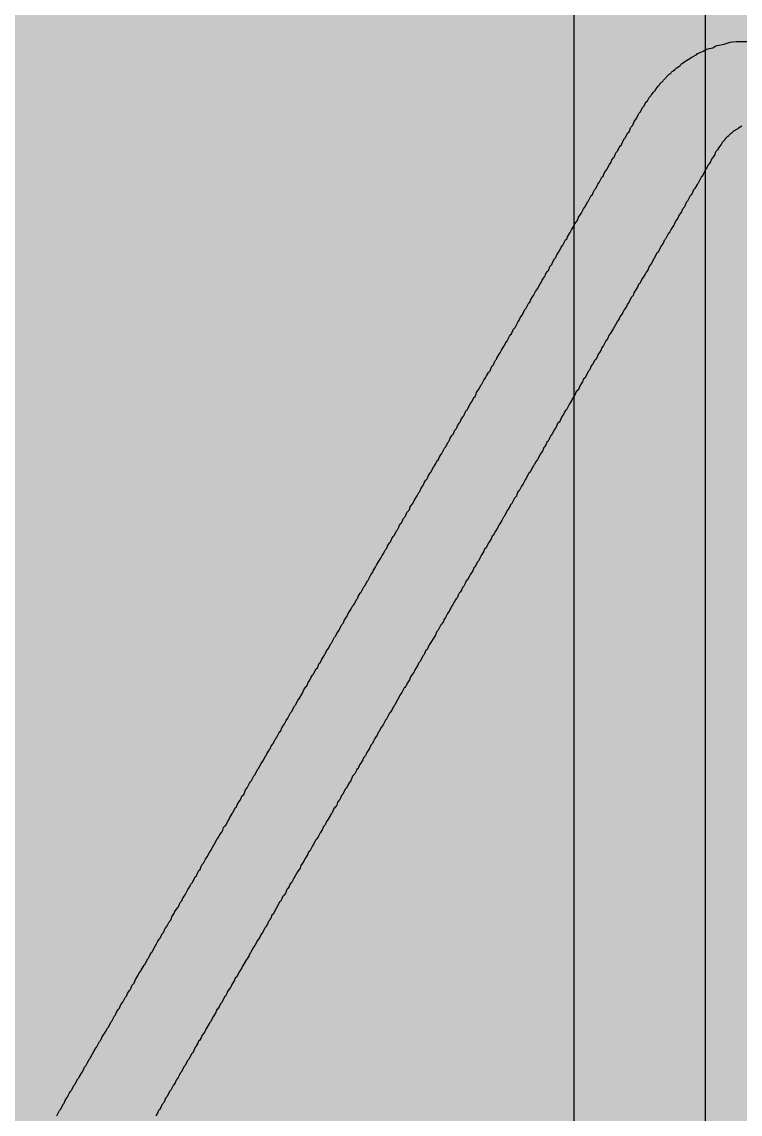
# Model space of a CAD drawing. Header units: inches. Extents: x 0 to 5379, y 0 to 5429.
# Drawn here: x 336.87 to 338.989, y 164.732 to 167.954 of the extents above; entities that cross this region are included whole.
import ezdxf

# ---------------------------------------------------------------- set-up
doc = ezdxf.new("R2010")
doc.units = ezdxf.units.IN
for name, color, linetype in [('Bottom Solder', 6, 'Continuous'), ('SIG 01', 90, 'Continuous'), ('Top Overlay', 2, 'Continuous')]:
    doc.layers.add(name, color=color, linetype=linetype)

msp = doc.modelspace()

# ---------------------------------------------------------------- hatches: boundary and pattern name
at = {"layer": 'Bottom Solder'}
for points in [[(320.6462, 159.1818), (347.218, 159.1818), (347.218, 203.8658), (320.6462, 203.8658)], [(302.967, 159.1818), (347.218, 159.1818), (347.218, 170.289), (302.967, 170.289)]]:
    msp.add_hatch(color=6, dxfattribs=at).paths.add_polyline_path(points)

# ---------------------------------------------------------------- linework, layer by layer
at = {"layer": 'SIG 01'}
for p, q in [((338.4983, 219.6116), (338.4983, 158.0344)), ((338.8868, 157.1747), (338.8868, 219.6116))]:
    msp.add_line(p, q, dxfattribs=at)
at = {"layer": 'Top Overlay'}
for p, q in [((338.8805, 167.8671), (338.8883, 167.8727)), ((338.8883, 167.8727), (338.8974, 167.875)), ((338.8974, 167.875), (338.9036, 167.8767)), ((338.9036, 167.8767), (338.9081, 167.8778)), ((338.9081, 167.8778), (338.9171, 167.8834)), ((338.9171, 167.8834), (338.9216, 167.8846)), ((338.9216, 167.8846), (338.9272, 167.8857)), ((338.9272, 167.8857), (338.9362, 167.8868)), ((338.9362, 167.8868), (338.9419, 167.8879)), ((338.9419, 167.8879), (338.9509, 167.8913)), ((338.9509, 167.8913), (338.9599, 167.8936)), ((338.9599, 167.8936), (338.9667, 167.8947)), ((338.9667, 167.8947), (338.9779, 167.8958)), ((338.9779, 167.8958), (339.0427, 167.8964)), ((338.8286, 167.8389), (338.8309, 167.84)), ((338.8309, 167.84), (338.841, 167.8457)), ((338.841, 167.8457), (338.8444, 167.8491)), ((338.8444, 167.8491), (338.8466, 167.8502)), ((338.8466, 167.8502), (338.8613, 167.8581)), ((338.8613, 167.8581), (338.8636, 167.8603)), ((338.8636, 167.8603), (338.8658, 167.8615)), ((338.8658, 167.8615), (338.8714, 167.8637)), ((338.8714, 167.8637), (338.8805, 167.8671)), ((338.7864, 167.8057), (338.7881, 167.8074)), ((338.7881, 167.8074), (338.7903, 167.8085)), ((338.7903, 167.8085), (338.7965, 167.8136)), ((338.7965, 167.8136), (338.8004, 167.8175)), ((338.8004, 167.8175), (338.8027, 167.8186)), ((338.8027, 167.8186), (338.8095, 167.8231)), ((338.8095, 167.8231), (338.8117, 167.8243)), ((338.8117, 167.8243), (338.8134, 167.826)), ((338.8134, 167.826), (338.8145, 167.8282)), ((338.8145, 167.8282), (338.8162, 167.8299)), ((338.8162, 167.8299), (338.8185, 167.831)), ((338.8185, 167.831), (338.8264, 167.8367)), ((338.8264, 167.8367), (338.8286, 167.8389)), ((338.7526, 167.7707), (338.7616, 167.7798)), ((338.7616, 167.7798), (338.7627, 167.782)), ((338.7627, 167.782), (338.7802, 167.7995)), ((338.7802, 167.7995), (338.7824, 167.8006)), ((338.7824, 167.8006), (338.7852, 167.8034)), ((338.7852, 167.8034), (338.7864, 167.8057)), ((338.7278, 167.7392), (338.7328, 167.7454)), ((338.7328, 167.7454), (338.7357, 167.7482)), ((338.7357, 167.7482), (338.7368, 167.7505)), ((338.7368, 167.7505), (338.739, 167.7527)), ((338.739, 167.7527), (338.7402, 167.755)), ((338.7402, 167.755), (338.748, 167.7651)), ((338.748, 167.7651), (338.7514, 167.7685)), ((338.7514, 167.7685), (338.7526, 167.7707)), ((338.7052, 167.7054), (338.712, 167.7178)), ((338.712, 167.7178), (338.7154, 167.7212)), ((338.7154, 167.7212), (338.7165, 167.7234)), ((338.7165, 167.7234), (338.721, 167.7313)), ((338.721, 167.7313), (338.7266, 167.7369)), ((338.7266, 167.7369), (338.7278, 167.7392)), ((338.6838, 167.6693), (338.6878, 167.68)), ((338.6878, 167.68), (338.6895, 167.6817)), ((338.6895, 167.6817), (338.6906, 167.684)), ((338.6906, 167.684), (338.694, 167.6874)), ((338.694, 167.6874), (338.7018, 167.702)), ((338.7018, 167.702), (338.7052, 167.7054)), ((338.668, 167.6445), (338.6726, 167.649)), ((338.6726, 167.649), (338.6765, 167.6598)), ((338.6765, 167.6598), (338.6838, 167.6693)), ((338.9943, 167.6462), (338.9841, 167.6406)), ((338.65, 167.6119), (338.6579, 167.6265)), ((338.6579, 167.6265), (338.6613, 167.6299)), ((338.6613, 167.6299), (338.6652, 167.6406)), ((338.6652, 167.6406), (338.668, 167.6445)), ((338.9526, 167.6158), (338.9503, 167.6136)), ((338.9548, 167.6169), (338.9526, 167.6158)), ((338.9554, 167.6186), (338.9548, 167.6169)), ((338.9605, 167.6237), (338.9554, 167.6186)), ((338.9627, 167.6248), (338.9605, 167.6237)), ((338.9695, 167.6316), (338.9627, 167.6248)), ((338.9819, 167.6383), (338.9695, 167.6316)), ((338.9841, 167.6406), (338.9819, 167.6383)), ((338.6275, 167.5735), (338.6354, 167.5882)), ((338.6354, 167.5882), (338.6387, 167.5916)), ((338.6387, 167.5916), (338.6399, 167.5938)), ((338.6399, 167.5938), (338.6421, 167.5995)), ((338.6421, 167.5995), (338.6478, 167.6096)), ((338.6478, 167.6096), (338.65, 167.6119)), ((338.9278, 167.5865), (338.9227, 167.5769)), ((338.9329, 167.5927), (338.9278, 167.5865)), ((338.9362, 167.5983), (338.9329, 167.5927)), ((338.9441, 167.6062), (338.9362, 167.5983)), ((338.9452, 167.6085), (338.9441, 167.6062)), ((338.9475, 167.6107), (338.9452, 167.6085)), ((338.9486, 167.613), (338.9475, 167.6107)), ((338.9503, 167.6136), (338.9486, 167.613)), ((338.6106, 167.5465), (338.6156, 167.5527)), ((338.6156, 167.5527), (338.6173, 167.5544)), ((338.6173, 167.5544), (338.6196, 167.56)), ((338.6196, 167.56), (338.6224, 167.5674)), ((338.6224, 167.5674), (338.6264, 167.5713)), ((338.6264, 167.5713), (338.6275, 167.5735)), ((338.9103, 167.5566), (338.9047, 167.5488)), ((338.9143, 167.5628), (338.9103, 167.5566)), ((338.9159, 167.569), (338.9143, 167.5628)), ((338.9182, 167.5713), (338.9159, 167.569)), ((338.9193, 167.5735), (338.9182, 167.5713)), ((338.9227, 167.5769), (338.9193, 167.5735)), ((338.5925, 167.515), (338.5959, 167.5183)), ((338.5959, 167.5183), (338.5971, 167.5206)), ((338.5971, 167.5206), (338.6038, 167.533)), ((338.6038, 167.533), (338.6083, 167.5397)), ((338.6083, 167.5397), (338.6094, 167.5442)), ((338.6094, 167.5442), (338.6106, 167.5465)), ((338.8878, 167.5183), (338.8855, 167.5161)), ((338.8957, 167.533), (338.8878, 167.5183)), ((338.8974, 167.5347), (338.8957, 167.533)), ((338.9019, 167.5414), (338.8974, 167.5347)), ((338.9047, 167.5488), (338.9019, 167.5414)), ((338.5745, 167.4823), (338.5779, 167.4902)), ((338.5779, 167.4902), (338.5813, 167.4958)), ((338.5813, 167.4958), (338.5847, 167.4992)), ((338.5847, 167.4992), (338.5892, 167.5093)), ((338.5892, 167.5093), (338.5925, 167.515)), ((338.8731, 167.4935), (338.8641, 167.4766)), ((338.8743, 167.4958), (338.8731, 167.4935)), ((338.8765, 167.498), (338.8743, 167.4958)), ((338.881, 167.5059), (338.8765, 167.498)), ((338.8855, 167.5161), (338.881, 167.5059)), ((338.5554, 167.4507), (338.5599, 167.4586)), ((338.5599, 167.4586), (338.5632, 167.462)), ((338.5632, 167.462), (338.5678, 167.4733)), ((338.5678, 167.4733), (338.5689, 167.4755)), ((338.5689, 167.4755), (338.5734, 167.48)), ((338.5734, 167.48), (338.5745, 167.4823)), ((338.8517, 167.4586), (338.8478, 167.4479)), ((338.8551, 167.462), (338.8517, 167.4586)), ((338.8619, 167.4744), (338.8551, 167.462)), ((338.8641, 167.4766), (338.8619, 167.4744)), ((338.5356, 167.4175), (338.5401, 167.4242)), ((338.5401, 167.4242), (338.5418, 167.4259)), ((338.5418, 167.4259), (338.5452, 167.4338)), ((338.5452, 167.4338), (338.5497, 167.4417)), ((338.5497, 167.4417), (338.5531, 167.4451)), ((338.5531, 167.4451), (338.5554, 167.4507)), ((338.8303, 167.4214), (338.8269, 167.4135)), ((338.8337, 167.4248), (338.8303, 167.4214)), ((338.8382, 167.4327), (338.8337, 167.4248)), ((338.8416, 167.4406), (338.8382, 167.4327)), ((338.845, 167.444), (338.8416, 167.4406)), ((338.8478, 167.4479), (338.845, 167.444)), ((338.5125, 167.3775), (338.5199, 167.3882)), ((338.5199, 167.3882), (338.5227, 167.3944)), ((338.5227, 167.3944), (338.5272, 167.4023)), ((338.5272, 167.4023), (338.5328, 167.4102)), ((338.5328, 167.4102), (338.5356, 167.4175)), ((338.8145, 167.391), (338.8095, 167.3848)), ((338.8157, 167.3933), (338.8145, 167.391)), ((338.819, 167.4011), (338.8157, 167.3933)), ((338.8213, 167.4034), (338.819, 167.4011)), ((338.8224, 167.4056), (338.8213, 167.4034)), ((338.8247, 167.4079), (338.8224, 167.4056)), ((338.8269, 167.4135), (338.8247, 167.4079)), ((338.5001, 167.3538), (338.5013, 167.3583)), ((338.5013, 167.3583), (338.5069, 167.3662)), ((338.5069, 167.3662), (338.5114, 167.373)), ((338.5114, 167.373), (338.5125, 167.3775)), ((338.7943, 167.3561), (338.7931, 167.3538)), ((338.7988, 167.3662), (338.7943, 167.3561)), ((338.7999, 167.3685), (338.7988, 167.3662)), ((338.8021, 167.3707), (338.7999, 167.3685)), ((338.8061, 167.3769), (338.8021, 167.3707)), ((338.8078, 167.3831), (338.8061, 167.3769)), ((338.8095, 167.3848), (338.8078, 167.3831)), ((338.4799, 167.32), (338.4855, 167.3301)), ((338.4855, 167.3301), (338.4877, 167.3324)), ((338.4877, 167.3324), (338.4889, 167.3347)), ((338.4889, 167.3347), (338.4911, 167.3403)), ((338.4911, 167.3403), (338.4945, 167.3459)), ((338.4945, 167.3459), (338.5001, 167.3538)), ((338.7768, 167.3285), (338.77, 167.3149)), ((338.7819, 167.3347), (338.7768, 167.3285)), ((338.783, 167.3369), (338.7819, 167.3347)), ((338.7852, 167.3425), (338.783, 167.3369)), ((338.7881, 167.3476), (338.7852, 167.3425)), ((338.7931, 167.3538), (338.7881, 167.3476)), ((338.4607, 167.2896), (338.4663, 167.2952)), ((338.4663, 167.2952), (338.4686, 167.3008)), ((338.4686, 167.3008), (338.4742, 167.311)), ((338.4742, 167.311), (338.4776, 167.3144)), ((338.4776, 167.3144), (338.4799, 167.32)), ((338.7559, 167.293), (338.7548, 167.2907)), ((338.7582, 167.2952), (338.7559, 167.293)), ((338.7627, 167.3031), (338.7582, 167.2952)), ((338.765, 167.3087), (338.7627, 167.3031)), ((338.7672, 167.311), (338.765, 167.3087)), ((338.7683, 167.3132), (338.7672, 167.311)), ((338.77, 167.3149), (338.7683, 167.3132)), ((338.4449, 167.2592), (338.4472, 167.2648)), ((338.4472, 167.2648), (338.4528, 167.2749)), ((338.4528, 167.2749), (338.4562, 167.2783)), ((338.4562, 167.2783), (338.4607, 167.2896)), ((338.7435, 167.2716), (338.7357, 167.2569)), ((338.7458, 167.2738), (338.7435, 167.2716)), ((338.7548, 167.2907), (338.7458, 167.2738)), ((338.4235, 167.2208), (338.4263, 167.2282)), ((338.4263, 167.2282), (338.428, 167.2321)), ((338.428, 167.2321), (338.4331, 167.2383)), ((338.4331, 167.2383), (338.4359, 167.2445)), ((338.4359, 167.2445), (338.4415, 167.2546)), ((338.4415, 167.2546), (338.4438, 167.2569)), ((338.4438, 167.2569), (338.4449, 167.2592)), ((338.7221, 167.2344), (338.7176, 167.2242)), ((338.7233, 167.2366), (338.7221, 167.2344)), ((338.7266, 167.24), (338.7233, 167.2366)), ((338.7357, 167.2569), (338.7266, 167.24)), ((338.4049, 167.1921), (338.4089, 167.1983)), ((338.4089, 167.1983), (338.4122, 167.2017)), ((338.4122, 167.2017), (338.4145, 167.2073)), ((338.4145, 167.2073), (338.4156, 167.2118)), ((338.4156, 167.2118), (338.4207, 167.218)), ((338.4207, 167.218), (338.4235, 167.2208)), ((338.6996, 167.1972), (338.6956, 167.1865)), ((338.7041, 167.2017), (338.6996, 167.1972)), ((338.7086, 167.2096), (338.7041, 167.2017)), ((338.7114, 167.2158), (338.7086, 167.2096)), ((338.7165, 167.222), (338.7114, 167.2158)), ((338.7176, 167.2242), (338.7165, 167.222)), ((338.3852, 167.1589), (338.3908, 167.1668)), ((338.3908, 167.1668), (338.3987, 167.1814)), ((338.3987, 167.1814), (338.4021, 167.1848)), ((338.4021, 167.1848), (338.4049, 167.1921)), ((338.6816, 167.1634), (338.6782, 167.16)), ((338.6872, 167.1735), (338.6816, 167.1634)), ((338.6883, 167.178), (338.6872, 167.1735)), ((338.6928, 167.1825), (338.6883, 167.178)), ((338.6956, 167.1865), (338.6928, 167.1825)), ((338.3694, 167.1284), (338.3706, 167.1329)), ((338.3706, 167.1329), (338.3762, 167.1431)), ((338.3762, 167.1431), (338.3796, 167.1465)), ((338.3796, 167.1465), (338.3807, 167.1487)), ((338.3807, 167.1487), (338.3841, 167.1566)), ((338.3841, 167.1566), (338.3852, 167.1589)), ((338.668, 167.1408), (338.6613, 167.1284)), ((338.6692, 167.1431), (338.668, 167.1408)), ((338.6731, 167.147), (338.6692, 167.1431)), ((338.6759, 167.1544), (338.6731, 167.147)), ((338.6782, 167.16), (338.6759, 167.1544)), ((338.3497, 167.0975), (338.3553, 167.1065)), ((338.3553, 167.1065), (338.3582, 167.1093)), ((338.3582, 167.1093), (338.3604, 167.1149)), ((338.3604, 167.1149), (338.366, 167.1251)), ((338.366, 167.1251), (338.3694, 167.1284)), ((338.6466, 167.1048), (338.6433, 167.0969)), ((338.65, 167.1082), (338.6466, 167.1048)), ((338.6545, 167.116), (338.65, 167.1082)), ((338.6556, 167.1206), (338.6545, 167.116)), ((338.6613, 167.1284), (338.6556, 167.1206)), ((338.3249, 167.0524), (338.3328, 167.0682)), ((338.3328, 167.0682), (338.339, 167.0766)), ((338.339, 167.0766), (338.3401, 167.0811)), ((338.3401, 167.0811), (338.3475, 167.0918)), ((338.3475, 167.0918), (338.3497, 167.0975)), ((338.6252, 167.0676), (338.6173, 167.0529)), ((338.6264, 167.0698), (338.6252, 167.0676)), ((338.6286, 167.0721), (338.6264, 167.0698)), ((338.632, 167.0777), (338.6286, 167.0721)), ((338.6342, 167.0834), (338.632, 167.0777)), ((338.6399, 167.0913), (338.6342, 167.0834)), ((338.6433, 167.0969), (338.6399, 167.0913)), ((338.3108, 167.0304), (338.3142, 167.0338)), ((338.3142, 167.0338), (338.3187, 167.0439)), ((338.3187, 167.0439), (338.3198, 167.0462)), ((338.3198, 167.0462), (338.3249, 167.0524)), ((338.6061, 167.0338), (338.6027, 167.0304)), ((338.614, 167.0484), (338.6061, 167.0338)), ((338.6151, 167.0507), (338.614, 167.0484)), ((338.6173, 167.0529), (338.6151, 167.0507)), ((338.2939, 166.9989), (338.2962, 167.0045)), ((338.2962, 167.0045), (338.2996, 167.0101)), ((338.2996, 167.0101), (338.3018, 167.0124)), ((338.3018, 167.0124), (338.3029, 167.0146)), ((338.3029, 167.0146), (338.3063, 167.0225)), ((338.3063, 167.0225), (338.3108, 167.0304)), ((338.5931, 167.0129), (338.5863, 166.9994)), ((338.5982, 167.0191), (338.5931, 167.0129)), ((338.6027, 167.0304), (338.5982, 167.0191)), ((338.2714, 166.9617), (338.2782, 166.9741)), ((338.2782, 166.9741), (338.2815, 166.9774)), ((338.2815, 166.9774), (338.2849, 166.9853)), ((338.2849, 166.9853), (338.2906, 166.9955)), ((338.2906, 166.9955), (338.2939, 166.9989)), ((338.57, 166.9741), (338.5661, 166.9634)), ((338.5745, 166.9786), (338.57, 166.9741)), ((338.579, 166.9865), (338.5745, 166.9786)), ((338.5801, 166.991), (338.579, 166.9865)), ((338.5863, 166.9994), (338.5801, 166.991)), ((338.2551, 166.9352), (338.2579, 166.938)), ((338.2579, 166.938), (338.259, 166.9403)), ((338.259, 166.9403), (338.2613, 166.9425)), ((338.2613, 166.9425), (338.2652, 166.9532)), ((338.2652, 166.9532), (338.2669, 166.9549)), ((338.2669, 166.9549), (338.268, 166.9572)), ((338.268, 166.9572), (338.2703, 166.9594)), ((338.2703, 166.9594), (338.2714, 166.9617)), ((338.5497, 166.9391), (338.5475, 166.9335)), ((338.5531, 166.9425), (338.5497, 166.9391)), ((338.5599, 166.9549), (338.5531, 166.9425)), ((338.561, 166.9572), (338.5599, 166.9549)), ((338.5632, 166.9594), (338.561, 166.9572)), ((338.5661, 166.9634), (338.5632, 166.9594)), ((338.2382, 166.9036), (338.241, 166.9098)), ((338.241, 166.9098), (338.2466, 166.92)), ((338.2466, 166.92), (338.2511, 166.9245)), ((338.2511, 166.9245), (338.2551, 166.9352)), ((338.5396, 166.92), (338.5306, 166.9031)), ((338.5407, 166.9222), (338.5396, 166.92)), ((338.5447, 166.9262), (338.5407, 166.9222)), ((338.5475, 166.9335), (338.5447, 166.9262)), ((338.2184, 166.8704), (338.2252, 166.8828)), ((338.2252, 166.8828), (338.2274, 166.885)), ((338.2274, 166.885), (338.232, 166.8952)), ((338.232, 166.8952), (338.2331, 166.8974)), ((338.2331, 166.8974), (338.2382, 166.9036)), ((338.5137, 166.8738), (338.508, 166.8659)), ((338.5148, 166.8783), (338.5137, 166.8738)), ((338.5204, 166.8862), (338.5148, 166.8783)), ((338.5238, 166.8918), (338.5204, 166.8862)), ((338.5272, 166.8997), (338.5238, 166.8918)), ((338.5306, 166.9031), (338.5272, 166.8997)), ((338.197, 166.8332), (338.2038, 166.8456)), ((338.2038, 166.8456), (338.2072, 166.849)), ((338.2072, 166.849), (338.21, 166.8563)), ((338.21, 166.8563), (338.2117, 166.8603)), ((338.2117, 166.8603), (338.2184, 166.8704)), ((338.4945, 166.8433), (338.4923, 166.8377)), ((338.4968, 166.8456), (338.4945, 166.8433)), ((338.4979, 166.8479), (338.4968, 166.8456)), ((338.5007, 166.8507), (338.4979, 166.8479)), ((338.5035, 166.858), (338.5007, 166.8507)), ((338.5058, 166.8636), (338.5035, 166.858)), ((338.508, 166.8659), (338.5058, 166.8636)), ((338.1812, 166.8073), (338.1835, 166.8095)), ((338.1835, 166.8095), (338.1846, 166.8118)), ((338.1846, 166.8118), (338.1936, 166.8287)), ((338.1936, 166.8287), (338.1959, 166.831)), ((338.1959, 166.831), (338.197, 166.8332)), ((338.4754, 166.8095), (338.4742, 166.8073)), ((338.4787, 166.8129), (338.4754, 166.8095)), ((338.4799, 166.8152), (338.4787, 166.8129)), ((338.4844, 166.8253), (338.4799, 166.8152)), ((338.4855, 166.8276), (338.4844, 166.8253)), ((338.4877, 166.8298), (338.4855, 166.8276)), ((338.4923, 166.8377), (338.4877, 166.8298)), ((338.1632, 166.7735), (338.1655, 166.7791)), ((338.1655, 166.7791), (338.1711, 166.7893)), ((338.1711, 166.7893), (338.1734, 166.7915)), ((338.1734, 166.7915), (338.1767, 166.7994)), ((338.1767, 166.7994), (338.1812, 166.8073)), ((338.4579, 166.7774), (338.4551, 166.7735)), ((338.4618, 166.7881), (338.4579, 166.7774)), ((338.4652, 166.7915), (338.4618, 166.7881)), ((338.4692, 166.7977), (338.4652, 166.7915)), ((338.472, 166.805), (338.4692, 166.7977)), ((338.4742, 166.8073), (338.472, 166.805)), ((338.1429, 166.7386), (338.1469, 166.7493)), ((338.1469, 166.7493), (338.1519, 166.7543)), ((338.1519, 166.7543), (338.1531, 166.7566)), ((338.1531, 166.7566), (338.1553, 166.7622)), ((338.1553, 166.7622), (338.1598, 166.7701)), ((338.1598, 166.7701), (338.1632, 166.7735)), ((338.4404, 166.7509), (338.4359, 166.7397)), ((338.4438, 166.7543), (338.4404, 166.7509)), ((338.4466, 166.7583), (338.4438, 166.7543)), ((338.4506, 166.769), (338.4466, 166.7583)), ((338.4551, 166.7735), (338.4506, 166.769)), ((338.1204, 166.7014), (338.1272, 166.7138)), ((338.1272, 166.7138), (338.1294, 166.716)), ((338.1294, 166.716), (338.1305, 166.7183)), ((338.1305, 166.7183), (338.1339, 166.7262)), ((338.1339, 166.7262), (338.1384, 166.734)), ((338.1384, 166.734), (338.1429, 166.7386)), ((338.419, 166.7138), (338.4168, 166.7081)), ((338.4213, 166.716), (338.419, 166.7138)), ((338.4224, 166.7183), (338.4213, 166.716)), ((338.4246, 166.7205), (338.4224, 166.7183)), ((338.4258, 166.7228), (338.4246, 166.7205)), ((338.428, 166.7284), (338.4258, 166.7228)), ((338.4308, 166.7335), (338.428, 166.7284)), ((338.4359, 166.7397), (338.4308, 166.7335)), ((338.1069, 166.6788), (338.1091, 166.6811)), ((338.1091, 166.6811), (338.1125, 166.689)), ((338.1125, 166.689), (338.117, 166.6969)), ((338.117, 166.6969), (338.1193, 166.6991)), ((338.1193, 166.6991), (338.1204, 166.7014)), ((338.3999, 166.68), (338.3987, 166.6777)), ((338.4021, 166.6822), (338.3999, 166.68)), ((338.4055, 166.6878), (338.4021, 166.6822)), ((338.4089, 166.6957), (338.4055, 166.6878)), ((338.41, 166.698), (338.4089, 166.6957)), ((338.4122, 166.7002), (338.41, 166.698)), ((338.4168, 166.7081), (338.4122, 166.7002)), ((338.0877, 166.6439), (338.09, 166.6495)), ((338.09, 166.6495), (338.0956, 166.6597)), ((338.0956, 166.6597), (338.099, 166.6631)), ((338.099, 166.6631), (338.1012, 166.6687)), ((338.1012, 166.6687), (338.1069, 166.6788)), ((338.3824, 166.6478), (338.3807, 166.6462)), ((338.3852, 166.6552), (338.3824, 166.6478)), ((338.3908, 166.6631), (338.3852, 166.6552)), ((338.3987, 166.6777), (338.3908, 166.6631)), ((338.0686, 166.6135), (338.0742, 166.6236)), ((338.0742, 166.6236), (338.0764, 166.6259)), ((338.0764, 166.6259), (338.0843, 166.6405)), ((338.0843, 166.6405), (338.0877, 166.6439)), ((338.366, 166.6225), (338.357, 166.6056)), ((338.3683, 166.6247), (338.366, 166.6225)), ((338.3762, 166.6394), (338.3683, 166.6247)), ((338.3773, 166.6416), (338.3762, 166.6394)), ((338.3796, 166.6439), (338.3773, 166.6416)), ((338.3807, 166.6462), (338.3796, 166.6439)), ((338.0471, 166.5763), (338.0517, 166.5842)), ((338.0517, 166.5842), (338.0539, 166.5864)), ((338.0539, 166.5864), (338.0573, 166.5943)), ((338.0573, 166.5943), (338.0618, 166.6022)), ((338.0618, 166.6022), (338.0652, 166.6056)), ((338.0652, 166.6056), (338.0663, 166.6078)), ((338.0663, 166.6078), (338.0686, 166.6135)), ((338.3441, 166.5847), (338.3413, 166.5785)), ((338.3491, 166.5909), (338.3441, 166.5847)), ((338.3503, 166.5932), (338.3491, 166.5909)), ((338.3548, 166.6033), (338.3503, 166.5932)), ((338.357, 166.6056), (338.3548, 166.6033)), ((338.0269, 166.5425), (338.0359, 166.556)), ((338.0359, 166.556), (338.0415, 166.5661)), ((338.0415, 166.5661), (338.0438, 166.5684)), ((338.0438, 166.5684), (338.0471, 166.5763)), ((338.3289, 166.5549), (338.3238, 166.5487)), ((338.33, 166.5594), (338.3289, 166.5549)), ((338.3334, 166.5673), (338.33, 166.5594)), ((338.3367, 166.5707), (338.3334, 166.5673)), ((338.3413, 166.5785), (338.3367, 166.5707)), ((338.0122, 166.5132), (338.0145, 166.5188)), ((338.0145, 166.5188), (338.0156, 166.5233)), ((338.0156, 166.5233), (338.0212, 166.5312)), ((338.0212, 166.5312), (338.0235, 166.5335)), ((338.0235, 166.5335), (338.0269, 166.5425)), ((338.3108, 166.5267), (338.3041, 166.5143)), ((338.312, 166.529), (338.3108, 166.5267)), ((338.3142, 166.5312), (338.312, 166.529)), ((338.3187, 166.5391), (338.3142, 166.5312)), ((338.321, 166.5447), (338.3187, 166.5391)), ((338.3221, 166.547), (338.321, 166.5447)), ((338.3238, 166.5487), (338.3221, 166.547)), ((337.9908, 166.4771), (337.9947, 166.4878)), ((337.9947, 166.4878), (337.9964, 166.4895)), ((337.9964, 166.4895), (337.9976, 166.4918)), ((337.9976, 166.4918), (338.0021, 166.4963)), ((338.0021, 166.4963), (338.006, 166.507)), ((338.006, 166.507), (338.0122, 166.5132)), ((338.2906, 166.4929), (338.286, 166.4828)), ((338.2928, 166.4952), (338.2906, 166.4929)), ((338.3007, 166.5098), (338.2928, 166.4952)), ((338.3018, 166.5121), (338.3007, 166.5098)), ((338.3041, 166.5143), (338.3018, 166.5121)), ((337.9762, 166.4535), (337.9784, 166.4557)), ((337.9784, 166.4557), (337.9818, 166.4636)), ((337.9818, 166.4636), (337.984, 166.4692)), ((337.984, 166.4692), (337.9891, 166.4754)), ((337.9891, 166.4754), (337.9908, 166.4771)), ((338.2714, 166.458), (338.2669, 166.4512)), ((338.2793, 166.4726), (338.2714, 166.458)), ((338.2815, 166.4749), (338.2793, 166.4726)), ((338.286, 166.4828), (338.2815, 166.4749)), ((337.957, 166.4197), (337.9581, 166.4219)), ((337.9581, 166.4219), (337.9615, 166.4298)), ((337.9615, 166.4298), (337.9649, 166.4354)), ((337.9649, 166.4354), (337.9683, 166.4388)), ((337.9683, 166.4388), (337.9762, 166.4535)), ((338.2545, 166.4287), (338.25, 166.4208)), ((338.2567, 166.4343), (338.2545, 166.4287)), ((338.2579, 166.4366), (338.2567, 166.4343)), ((338.2601, 166.4388), (338.2579, 166.4366)), ((338.2669, 166.4512), (338.2601, 166.4388)), ((337.9378, 166.387), (337.9407, 166.3943)), ((337.9407, 166.3943), (337.9435, 166.3971)), ((337.9435, 166.3971), (337.9446, 166.3994)), ((337.9446, 166.3994), (337.9469, 166.4016)), ((337.9469, 166.4016), (337.9491, 166.4073)), ((337.9491, 166.4073), (337.9547, 166.4174)), ((337.9547, 166.4174), (337.957, 166.4197)), ((338.2331, 166.3926), (338.2274, 166.3825)), ((338.2353, 166.3982), (338.2331, 166.3926)), ((338.2387, 166.4016), (338.2353, 166.3982)), ((338.2466, 166.4163), (338.2387, 166.4016)), ((338.2477, 166.4185), (338.2466, 166.4163)), ((338.25, 166.4208), (338.2477, 166.4185)), ((337.9164, 166.3509), (337.9232, 166.3633)), ((337.9232, 166.3633), (337.9288, 166.3723)), ((337.9288, 166.3723), (337.9333, 166.3802)), ((337.9333, 166.3802), (337.9378, 166.387)), ((338.2139, 166.3599), (338.206, 166.3453)), ((338.215, 166.3622), (338.2139, 166.3599)), ((338.2173, 166.3644), (338.215, 166.3622)), ((338.2229, 166.3746), (338.2173, 166.3644)), ((338.2241, 166.3791), (338.2229, 166.3746)), ((338.2274, 166.3825), (338.2241, 166.3791)), ((337.8995, 166.3227), (337.9052, 166.3306)), ((337.9052, 166.3306), (337.9063, 166.3351)), ((337.9063, 166.3351), (337.9136, 166.3458)), ((337.9136, 166.3458), (337.9164, 166.3509)), ((338.1936, 166.325), (338.1925, 166.3227)), ((338.1959, 166.3273), (338.1936, 166.325)), ((338.2004, 166.3351), (338.1959, 166.3273)), ((338.2038, 166.343), (338.2004, 166.3351)), ((338.206, 166.3453), (338.2038, 166.343)), ((337.8815, 166.2901), (337.8894, 166.3047)), ((337.8894, 166.3047), (337.8916, 166.307)), ((337.8916, 166.307), (337.8962, 166.3171)), ((337.8962, 166.3171), (337.8995, 166.3227)), ((338.1779, 166.2968), (338.1734, 166.2889)), ((338.1812, 166.3047), (338.1779, 166.2968)), ((338.1846, 166.3081), (338.1812, 166.3047)), ((338.1925, 166.3227), (338.1846, 166.3081)), ((337.8623, 166.2585), (337.868, 166.2687)), ((337.868, 166.2687), (337.8714, 166.272)), ((337.8714, 166.272), (337.8747, 166.2799)), ((337.8747, 166.2799), (337.8793, 166.2878)), ((337.8793, 166.2878), (337.8815, 166.2901)), ((338.1576, 166.263), (338.1548, 166.2557)), ((338.1598, 166.2687), (338.1576, 166.263)), ((338.1632, 166.272), (338.1598, 166.2687)), ((338.1666, 166.2777), (338.1632, 166.272)), ((338.17, 166.2856), (338.1666, 166.2777)), ((338.1734, 166.2889), (338.17, 166.2856)), ((337.8438, 166.2275), (337.8454, 166.2292)), ((337.8454, 166.2292), (337.8466, 166.2315)), ((337.8466, 166.2315), (337.8488, 166.2337)), ((337.8488, 166.2337), (337.85, 166.236)), ((337.85, 166.236), (337.8578, 166.2506)), ((337.8578, 166.2506), (337.8612, 166.254)), ((337.8612, 166.254), (337.8623, 166.2585)), ((338.1384, 166.2303), (338.1305, 166.2157)), ((338.1396, 166.2326), (338.1384, 166.2303)), ((338.1418, 166.2349), (338.1396, 166.2326)), ((338.1497, 166.2495), (338.1418, 166.2349)), ((338.1508, 166.2518), (338.1497, 166.2495)), ((338.1548, 166.2557), (338.1508, 166.2518)), ((337.8252, 166.1943), (337.8297, 166.201)), ((337.8297, 166.201), (337.8319, 166.2067)), ((337.8319, 166.2067), (337.833, 166.2089)), ((337.833, 166.2089), (337.8409, 166.2202)), ((337.8409, 166.2202), (337.8438, 166.2275)), ((338.1193, 166.1965), (338.1148, 166.1898)), ((338.126, 166.2089), (338.1193, 166.1965)), ((338.1305, 166.2157), (338.126, 166.2089)), ((337.806, 166.1594), (337.8105, 166.1706)), ((337.8105, 166.1706), (337.8116, 166.1729)), ((337.8116, 166.1729), (337.815, 166.1763)), ((337.815, 166.1763), (337.8161, 166.1785)), ((337.8161, 166.1785), (337.8184, 166.1808)), ((337.8184, 166.1808), (337.8212, 166.1881)), ((337.8212, 166.1881), (337.8252, 166.1943)), ((338.1035, 166.1695), (338.0979, 166.1594)), ((338.1057, 166.1751), (338.1035, 166.1695)), ((338.108, 166.1774), (338.1057, 166.1751)), ((338.1136, 166.1853), (338.108, 166.1774)), ((338.1148, 166.1898), (338.1136, 166.1853)), ((337.788, 166.1312), (337.7925, 166.1391)), ((337.7925, 166.1391), (337.7959, 166.1424)), ((337.7959, 166.1424), (337.7981, 166.1481)), ((337.7981, 166.1481), (337.8026, 166.156)), ((337.8026, 166.156), (337.806, 166.1594)), ((338.0821, 166.1334), (338.0764, 166.1233)), ((338.09, 166.1447), (338.0821, 166.1334)), ((338.0917, 166.1486), (338.09, 166.1447)), ((338.0945, 166.156), (338.0917, 166.1486)), ((338.0979, 166.1594), (338.0945, 166.156)), ((337.7683, 166.0991), (337.7733, 166.1041)), ((337.7733, 166.1041), (337.7812, 166.1188)), ((337.7812, 166.1188), (337.7835, 166.121)), ((337.7835, 166.121), (337.7846, 166.1233)), ((337.7846, 166.1233), (337.788, 166.1312)), ((338.0652, 166.103), (338.0607, 166.0985)), ((338.0691, 166.1092), (338.0652, 166.103)), ((338.0719, 166.1165), (338.0691, 166.1092)), ((338.0764, 166.1233), (338.0719, 166.1165)), ((337.7497, 166.0647), (337.753, 166.0681)), ((337.753, 166.0681), (337.7547, 166.0743)), ((337.7547, 166.0743), (337.7604, 166.0833)), ((337.7604, 166.0833), (337.7632, 166.0861)), ((337.7632, 166.0861), (337.7654, 166.0917)), ((337.7654, 166.0917), (337.7683, 166.0991)), ((338.0528, 166.0827), (338.0438, 166.0658)), ((338.0539, 166.085), (338.0528, 166.0827)), ((338.0567, 166.0878), (338.0539, 166.085)), ((338.0607, 166.0985), (338.0567, 166.0878)), ((337.7305, 166.0309), (337.7384, 166.0455)), ((337.7384, 166.0455), (337.7418, 166.0489)), ((337.7418, 166.0489), (337.7446, 166.0562)), ((337.7446, 166.0562), (337.7463, 166.0602)), ((337.7463, 166.0602), (337.7485, 166.0624)), ((337.7485, 166.0624), (337.7497, 166.0647)), ((338.0269, 166.0365), (338.0212, 166.0286)), ((338.028, 166.041), (338.0269, 166.0365)), ((338.0336, 166.0489), (338.028, 166.041)), ((338.0381, 166.0568), (338.0336, 166.0489)), ((338.0404, 166.0624), (338.0381, 166.0568)), ((338.0438, 166.0658), (338.0404, 166.0624)), ((337.7102, 165.9948), (337.7142, 166.0055)), ((337.7142, 166.0055), (337.7198, 166.0123)), ((337.7198, 166.0123), (337.7226, 166.0185)), ((337.7226, 166.0185), (337.7271, 166.0264)), ((337.7271, 166.0264), (337.7294, 166.0286)), ((337.7294, 166.0286), (337.7305, 166.0309)), ((338.0133, 166.0129), (338.0055, 166.0016)), ((338.0167, 166.0219), (338.0133, 166.0129)), ((338.0212, 166.0286), (338.0167, 166.0219)), ((337.6888, 165.9588), (337.6956, 165.9712)), ((337.6956, 165.9712), (337.6978, 165.9734)), ((337.6978, 165.9734), (337.7012, 165.9813)), ((337.7012, 165.9813), (337.7035, 165.9869)), ((337.7035, 165.9869), (337.7085, 165.9931)), ((337.7085, 165.9931), (337.7102, 165.9948)), ((337.9914, 165.9762), (337.9852, 165.9678)), ((337.9981, 165.9898), (337.9914, 165.9762)), ((338.0004, 165.9909), (337.9981, 165.9898)), ((338.0009, 165.9926), (338.0004, 165.9909)), ((338.0038, 165.9954), (338.0009, 165.9926)), ((338.0055, 166.0016), (338.0038, 165.9954)), ((337.6764, 165.9374), (337.6775, 165.9396)), ((337.6775, 165.9396), (337.6843, 165.952)), ((337.6843, 165.952), (337.6888, 165.9588)), ((337.9694, 165.9385), (337.9683, 165.9362)), ((337.9711, 165.9402), (337.9694, 165.9385)), ((337.9739, 165.9475), (337.9711, 165.9402)), ((337.9784, 165.9543), (337.9739, 165.9475)), ((337.9824, 165.9605), (337.9784, 165.9543)), ((337.9852, 165.9678), (337.9824, 165.9605)), ((337.6573, 165.9058), (337.6629, 165.916)), ((337.6629, 165.916), (337.6651, 165.9182)), ((337.6651, 165.9182), (337.6742, 165.9351)), ((337.6742, 165.9351), (337.6764, 165.9374)), ((337.9508, 165.9064), (337.9452, 165.8974)), ((337.9536, 165.9137), (337.9508, 165.9064)), ((337.9564, 165.9165), (337.9536, 165.9137)), ((337.9621, 165.9255), (337.9564, 165.9165)), ((337.9649, 165.9329), (337.9621, 165.9255)), ((337.9683, 165.9362), (337.9649, 165.9329)), ((337.6359, 165.8686), (337.6387, 165.8759)), ((337.6387, 165.8759), (337.6437, 165.881)), ((337.6437, 165.881), (337.6449, 165.8833)), ((337.6449, 165.8833), (337.6482, 165.8912)), ((337.6482, 165.8912), (337.6494, 165.8934)), ((337.6494, 165.8934), (337.6544, 165.8996)), ((337.6544, 165.8996), (337.6573, 165.9058)), ((337.9356, 165.8799), (337.93, 165.872)), ((337.9412, 165.89), (337.9356, 165.8799)), ((337.9435, 165.8957), (337.9412, 165.89)), ((337.9452, 165.8974), (337.9435, 165.8957)), ((337.6189, 165.8405), (337.6223, 165.8438)), ((337.6223, 165.8438), (337.6246, 165.8495)), ((337.6246, 165.8495), (337.6291, 165.8574)), ((337.6291, 165.8574), (337.6308, 165.8602)), ((337.6308, 165.8602), (337.6325, 165.8607)), ((337.6325, 165.8607), (337.6359, 165.8686)), ((337.9136, 165.8433), (337.9108, 165.8405)), ((337.9181, 165.85), (337.9136, 165.8433)), ((337.9209, 165.8574), (337.9181, 165.85)), ((337.9232, 165.8596), (337.9209, 165.8574)), ((337.93, 165.872), (337.9232, 165.8596)), ((337.6009, 165.8078), (337.602, 165.81)), ((337.602, 165.81), (337.6043, 165.8157)), ((337.6043, 165.8157), (337.6054, 165.8179)), ((337.6054, 165.8179), (337.6105, 165.8241)), ((337.6105, 165.8241), (337.6122, 165.8258)), ((337.6122, 165.8258), (337.6161, 165.8365)), ((337.6161, 165.8365), (337.6178, 165.8382)), ((337.6178, 165.8382), (337.6189, 165.8405)), ((337.8962, 165.8123), (337.8916, 165.8044)), ((337.8995, 165.8202), (337.8962, 165.8123)), ((337.9046, 165.8252), (337.8995, 165.8202)), ((337.9074, 165.8326), (337.9046, 165.8252)), ((337.9108, 165.8405), (337.9074, 165.8326)), ((337.5806, 165.7728), (337.5885, 165.7875)), ((337.5885, 165.7875), (337.5908, 165.7897)), ((337.5908, 165.7897), (337.5936, 165.7971)), ((337.5936, 165.7971), (337.5992, 165.8061)), ((337.5992, 165.8061), (337.6009, 165.8078)), ((337.8759, 165.7773), (337.8702, 165.7672)), ((337.8781, 165.783), (337.8759, 165.7773)), ((337.8804, 165.7852), (337.8781, 165.783)), ((337.8815, 165.7875), (337.8804, 165.7852)), ((337.8838, 165.7897), (337.8815, 165.7875)), ((337.8854, 165.7937), (337.8838, 165.7897)), ((337.8883, 165.801), (337.8854, 165.7937)), ((337.8916, 165.8044), (337.8883, 165.801)), ((337.5604, 165.739), (337.566, 165.7492)), ((337.566, 165.7492), (337.5682, 165.7514)), ((337.5682, 165.7514), (337.5761, 165.7661)), ((337.5761, 165.7661), (337.5806, 165.7728)), ((337.8567, 165.7458), (337.8533, 165.7379)), ((337.8578, 165.7481), (337.8567, 165.7458)), ((337.8618, 165.752), (337.8578, 165.7481)), ((337.8657, 165.7627), (337.8618, 165.752)), ((337.8702, 165.7672), (337.8657, 165.7627)), ((337.5446, 165.712), (337.5468, 165.7142)), ((337.5468, 165.7142), (337.5502, 165.7221)), ((337.5502, 165.7221), (337.5547, 165.73)), ((337.5547, 165.73), (337.5581, 165.7334)), ((337.5581, 165.7334), (337.5604, 165.739)), ((337.8404, 165.7148), (337.8353, 165.7097)), ((337.8454, 165.7289), (337.8404, 165.7148)), ((337.8522, 165.7357), (337.8454, 165.7289)), ((337.8533, 165.7379), (337.8522, 165.7357)), ((337.5254, 165.6771), (337.5299, 165.6883)), ((337.5299, 165.6883), (337.535, 165.6945)), ((337.535, 165.6945), (337.5418, 165.7081)), ((337.5418, 165.7081), (337.5446, 165.712)), ((337.824, 165.6895), (337.8161, 165.6748)), ((337.8252, 165.6917), (337.824, 165.6895)), ((337.8274, 165.694), (337.8252, 165.6917)), ((337.833, 165.7041), (337.8274, 165.694)), ((337.8353, 165.7097), (337.833, 165.7041)), ((337.5063, 165.6466), (337.5108, 165.6545)), ((337.5108, 165.6545), (337.5153, 165.659)), ((337.5153, 165.659), (337.5192, 165.6697)), ((337.5192, 165.6697), (337.5243, 165.6748)), ((337.5243, 165.6748), (337.5254, 165.6771)), ((337.8015, 165.6523), (337.7998, 165.6461)), ((337.8032, 165.654), (337.8015, 165.6523)), ((337.8083, 165.6602), (337.8032, 165.654)), ((337.8099, 165.6641), (337.8083, 165.6602)), ((337.8128, 165.6714), (337.8099, 165.6641)), ((337.8161, 165.6748), (337.8128, 165.6714)), ((337.4837, 165.6072), (337.4894, 165.6173)), ((337.4894, 165.6173), (337.4916, 165.6196)), ((337.4916, 165.6196), (337.4927, 165.6218)), ((337.4927, 165.6218), (337.5006, 165.6365)), ((337.5006, 165.6365), (337.5029, 165.6387)), ((337.5029, 165.6387), (337.504, 165.641)), ((337.504, 165.641), (337.5063, 165.6466)), ((337.7812, 165.6162), (337.7801, 165.614)), ((337.7835, 165.6185), (337.7812, 165.6162)), ((337.7846, 165.6207), (337.7835, 165.6185)), ((337.7863, 165.6224), (337.7846, 165.6207)), ((337.7902, 165.6331), (337.7863, 165.6224)), ((337.793, 165.6359), (337.7902, 165.6331)), ((337.7981, 165.6421), (337.793, 165.6359)), ((337.7998, 165.6461), (337.7981, 165.6421)), ((337.4679, 165.5813), (337.4713, 165.5847)), ((337.4713, 165.5847), (337.4792, 165.5993)), ((337.4792, 165.5993), (337.4815, 165.6016)), ((337.4815, 165.6016), (337.4837, 165.6072)), ((337.7643, 165.5858), (337.7632, 165.5835)), ((337.766, 165.5875), (337.7643, 165.5858)), ((337.7688, 165.5948), (337.766, 165.5875)), ((337.7733, 165.6016), (337.7688, 165.5948)), ((337.7801, 165.614), (337.7733, 165.6016)), ((337.451, 165.5497), (337.4539, 165.5571)), ((337.4539, 165.5571), (337.4595, 165.5638)), ((337.4595, 165.5638), (337.4623, 165.57)), ((337.4623, 165.57), (337.4651, 165.5773)), ((337.4651, 165.5773), (337.4668, 165.579)), ((337.4668, 165.579), (337.4679, 165.5813)), ((337.7452, 165.552), (337.7406, 165.5441)), ((337.7485, 165.5599), (337.7452, 165.552)), ((337.7497, 165.5621), (337.7485, 165.5599)), ((337.7514, 165.5627), (337.7497, 165.5621)), ((337.7564, 165.5723), (337.7514, 165.5627)), ((337.7587, 165.5779), (337.7564, 165.5723)), ((337.7598, 165.5802), (337.7587, 165.5779)), ((337.7632, 165.5835), (337.7598, 165.5802)), ((337.4263, 165.508), (337.4341, 165.5227)), ((337.4341, 165.5227), (337.4364, 165.5249)), ((337.4364, 165.5249), (337.4375, 165.5272)), ((337.4375, 165.5272), (337.4454, 165.5418)), ((337.4454, 165.5418), (337.451, 165.5497)), ((337.7271, 165.5238), (337.7237, 165.5159)), ((337.7294, 165.5261), (337.7271, 165.5238)), ((337.7373, 165.5407), (337.7294, 165.5261)), ((337.7406, 165.5441), (337.7373, 165.5407)), ((337.4116, 165.4844), (337.4167, 165.4906)), ((337.4167, 165.4906), (337.4234, 165.5041)), ((337.4234, 165.5041), (337.4263, 165.508)), ((337.708, 165.4889), (337.7046, 165.4855)), ((337.7136, 165.499), (337.708, 165.4889)), ((337.7159, 165.5047), (337.7136, 165.499)), ((337.7192, 165.508), (337.7159, 165.5047)), ((337.7237, 165.5159), (337.7192, 165.508)), ((337.3958, 165.4539), (337.3981, 165.4596)), ((337.3981, 165.4596), (337.4009, 165.4669)), ((337.4009, 165.4669), (337.406, 165.472)), ((337.406, 165.472), (337.4071, 165.4742)), ((337.4071, 165.4742), (337.4105, 165.4821)), ((337.4105, 165.4821), (337.4116, 165.4844)), ((337.6905, 165.4579), (337.6877, 165.4539)), ((337.6933, 165.4652), (337.6905, 165.4579)), ((337.6978, 165.472), (337.6933, 165.4652)), ((337.7023, 165.4799), (337.6978, 165.472)), ((337.7046, 165.4855), (337.7023, 165.4799)), ((337.3744, 165.4179), (337.3823, 165.4325)), ((337.3823, 165.4325), (337.3846, 165.4348)), ((337.3846, 165.4348), (337.3868, 165.4404)), ((337.3868, 165.4404), (337.3924, 165.4506)), ((337.3924, 165.4506), (337.3958, 165.4539)), ((337.673, 165.4303), (337.6697, 165.4224)), ((337.6753, 165.4325), (337.673, 165.4303)), ((337.6832, 165.4472), (337.6753, 165.4325)), ((337.6877, 165.4539), (337.6832, 165.4472)), ((337.3553, 165.3863), (337.3598, 165.3942)), ((337.3598, 165.3942), (337.3643, 165.401)), ((337.3643, 165.401), (337.3671, 165.4083)), ((337.3671, 165.4083), (337.3688, 165.41)), ((337.3688, 165.41), (337.3699, 165.4122)), ((337.3699, 165.4122), (337.3733, 165.4156)), ((337.3733, 165.4156), (337.3744, 165.4179)), ((337.6516, 165.3942), (337.6494, 165.3886)), ((337.655, 165.3976), (337.6516, 165.3942)), ((337.6584, 165.4032), (337.655, 165.3976)), ((337.6618, 165.4111), (337.6584, 165.4032)), ((337.6651, 165.4145), (337.6618, 165.4111)), ((337.6697, 165.4224), (337.6651, 165.4145)), ((337.3384, 165.3582), (337.3417, 165.3615)), ((337.3417, 165.3615), (337.344, 165.3672)), ((337.344, 165.3672), (337.3485, 165.3751)), ((337.3485, 165.3751), (337.3519, 165.3784)), ((337.3519, 165.3784), (337.3553, 165.3863)), ((337.6325, 165.3593), (337.6302, 165.357)), ((337.637, 165.3672), (337.6325, 165.3593)), ((337.6392, 165.3728), (337.637, 165.3672)), ((337.6404, 165.3751), (337.6392, 165.3728)), ((337.6437, 165.3773), (337.6404, 165.3751)), ((337.6449, 165.3796), (337.6437, 165.3773)), ((337.6466, 165.3813), (337.6449, 165.3796)), ((337.6494, 165.3886), (337.6466, 165.3813)), ((337.3203, 165.3255), (337.3215, 165.33)), ((337.3215, 165.33), (337.3288, 165.3407)), ((337.3288, 165.3407), (337.3316, 165.3435)), ((337.3316, 165.3435), (337.3355, 165.3542)), ((337.3355, 165.3542), (337.3372, 165.3559)), ((337.3372, 165.3559), (337.3384, 165.3582)), ((337.6167, 165.3322), (337.6111, 165.3221)), ((337.6189, 165.3379), (337.6167, 165.3322)), ((337.6212, 165.3401), (337.6189, 165.3379)), ((337.6302, 165.357), (337.6212, 165.3401)), ((337.2972, 165.2855), (337.304, 165.299)), ((337.304, 165.299), (337.3091, 165.3041)), ((337.3091, 165.3041), (337.3113, 165.3097)), ((337.3113, 165.3097), (337.3124, 165.3142)), ((337.3124, 165.3142), (337.3203, 165.3255)), ((337.5964, 165.2984), (337.5942, 165.2928)), ((337.5987, 165.3007), (337.5964, 165.2984)), ((337.5998, 165.3029), (337.5987, 165.3007)), ((337.6026, 165.3058), (337.5998, 165.3029)), ((337.6054, 165.3131), (337.6026, 165.3058)), ((337.6077, 165.3187), (337.6054, 165.3131)), ((337.6111, 165.3221), (337.6077, 165.3187)), ((337.2764, 165.25), (337.2843, 165.2646)), ((337.2843, 165.2646), (337.2877, 165.268)), ((337.2877, 165.268), (337.2905, 165.2753)), ((337.2905, 165.2753), (337.2922, 165.2793)), ((337.2922, 165.2793), (337.2972, 165.2855)), ((337.5795, 165.268), (337.575, 165.2613)), ((337.5863, 165.2804), (337.5795, 165.268)), ((337.5874, 165.2827), (337.5863, 165.2804)), ((337.5896, 165.2849), (337.5874, 165.2827)), ((337.5942, 165.2928), (337.5896, 165.2849)), ((337.2629, 165.2274), (337.2674, 165.2342)), ((337.2674, 165.2342), (337.2696, 165.2398)), ((337.2696, 165.2398), (337.273, 165.2455)), ((337.273, 165.2455), (337.2753, 165.2477)), ((337.2753, 165.2477), (337.2764, 165.25)), ((337.557, 165.2297), (337.5513, 165.2218)), ((337.5609, 165.2359), (337.557, 165.2297)), ((337.5637, 165.2432), (337.5609, 165.2359)), ((337.5682, 165.2477), (337.5637, 165.2432)), ((337.5727, 165.2556), (337.5682, 165.2477)), ((337.575, 165.2613), (337.5727, 165.2556)), ((337.2437, 165.1925), (337.246, 165.1981)), ((337.246, 165.1981), (337.2516, 165.2083)), ((337.2516, 165.2083), (337.2538, 165.2105)), ((337.2538, 165.2105), (337.255, 165.2128)), ((337.255, 165.2128), (337.2629, 165.2274)), ((337.5401, 165.2004), (337.5344, 165.1903)), ((337.5423, 165.206), (337.5401, 165.2004)), ((337.544, 165.2077), (337.5423, 165.206)), ((337.5485, 165.2145), (337.544, 165.2077)), ((337.5513, 165.2218), (337.5485, 165.2145)), ((337.2223, 165.1565), (337.2302, 165.1711)), ((337.2302, 165.1711), (337.2324, 165.1734)), ((337.2324, 165.1734), (337.2415, 165.1903)), ((337.2415, 165.1903), (337.2437, 165.1925)), ((337.5209, 165.1689), (337.5187, 165.1632)), ((337.5232, 165.1711), (337.5209, 165.1689)), ((337.5322, 165.188), (337.5232, 165.1711)), ((337.5344, 165.1903), (337.5322, 165.188)), ((337.2048, 165.1288), (337.2122, 165.1396)), ((337.2122, 165.1396), (337.215, 165.1469)), ((337.215, 165.1469), (337.2178, 165.1508)), ((337.2178, 165.1508), (337.2212, 165.1542)), ((337.2212, 165.1542), (337.2223, 165.1565)), ((337.4995, 165.1328), (337.4972, 165.1272)), ((337.5029, 165.1362), (337.4995, 165.1328)), ((337.5108, 165.1508), (337.5029, 165.1362)), ((337.5119, 165.1531), (337.5108, 165.1508)), ((337.5141, 165.1553), (337.5119, 165.1531)), ((337.5187, 165.1632), (337.5141, 165.1553)), ((337.1896, 165.099), (337.1919, 165.1046)), ((337.1919, 165.1046), (337.1947, 165.1119)), ((337.1947, 165.1119), (337.2009, 165.1181)), ((337.2009, 165.1181), (337.2048, 165.1288)), ((337.4848, 165.1046), (337.477, 165.0934)), ((337.486, 165.1069), (337.4848, 165.1046)), ((337.4894, 165.1148), (337.486, 165.1069)), ((337.4916, 165.117), (337.4894, 165.1148)), ((337.4972, 165.1272), (337.4916, 165.117)), ((337.1676, 165.0624), (337.1705, 165.0686)), ((337.1705, 165.0686), (337.175, 165.0764)), ((337.175, 165.0764), (337.1784, 165.0798)), ((337.1784, 165.0798), (337.1795, 165.0821)), ((337.1795, 165.0821), (337.1817, 165.0877)), ((337.1817, 165.0877), (337.1862, 165.0956)), ((337.1862, 165.0956), (337.1896, 165.099)), ((337.4668, 165.0753), (337.4589, 165.0607)), ((337.4679, 165.0776), (337.4668, 165.0753)), ((337.4702, 165.0798), (337.4679, 165.0776)), ((337.4747, 165.0877), (337.4702, 165.0798)), ((337.477, 165.0934), (337.4747, 165.0877)), ((337.1491, 165.0325), (337.1536, 165.0404)), ((337.1536, 165.0404), (337.1581, 165.0449)), ((337.1581, 165.0449), (337.162, 165.0556)), ((337.162, 165.0556), (337.1676, 165.0624)), ((337.4454, 165.0404), (337.4415, 165.0297)), ((337.4471, 165.0421), (337.4454, 165.0404)), ((337.4522, 165.0483), (337.4471, 165.0421)), ((337.4556, 165.0573), (337.4522, 165.0483)), ((337.4589, 165.0607), (337.4556, 165.0573)), ((337.1243, 164.9874), (337.1333, 165.0043)), ((337.1333, 165.0043), (337.1355, 165.0066)), ((337.1355, 165.0066), (337.1389, 165.0145)), ((337.1389, 165.0145), (337.1434, 165.0224)), ((337.1434, 165.0224), (337.1457, 165.0246)), ((337.1457, 165.0246), (337.1468, 165.0269)), ((337.1468, 165.0269), (337.1491, 165.0325)), ((337.4263, 165.0043), (337.424, 165.0021)), ((337.4353, 165.0212), (337.4263, 165.0043)), ((337.4375, 165.0235), (337.4353, 165.0212)), ((337.4415, 165.0297), (337.4375, 165.0235)), ((337.1141, 164.9694), (337.1164, 164.975)), ((337.1164, 164.975), (337.122, 164.9852)), ((337.122, 164.9852), (337.1243, 164.9874)), ((337.4094, 164.975), (337.406, 164.9694)), ((337.4127, 164.9829), (337.4094, 164.975)), ((337.415, 164.9852), (337.4127, 164.9829)), ((337.424, 165.0021), (337.415, 164.9852)), ((337.091, 164.9305), (337.0989, 164.9463)), ((337.0989, 164.9463), (337.1029, 164.9502)), ((337.1029, 164.9502), (337.1062, 164.9581)), ((337.1062, 164.9581), (337.1107, 164.966)), ((337.1107, 164.966), (337.1141, 164.9694)), ((337.3891, 164.9412), (337.3834, 164.9311)), ((337.3913, 164.9469), (337.3891, 164.9412)), ((337.3936, 164.9491), (337.3913, 164.9469)), ((337.3992, 164.957), (337.3936, 164.9491)), ((337.4003, 164.9615), (337.3992, 164.957)), ((337.406, 164.9694), (337.4003, 164.9615)), ((337.0713, 164.8973), (337.0781, 164.9097)), ((337.0781, 164.9097), (337.0826, 164.9164)), ((337.0826, 164.9164), (337.0848, 164.9221)), ((337.0848, 164.9221), (337.0859, 164.9243)), ((337.0859, 164.9243), (337.091, 164.9305)), ((337.3699, 164.9086), (337.362, 164.8939)), ((337.371, 164.9108), (337.3699, 164.9086)), ((337.3733, 164.9131), (337.371, 164.9108)), ((337.3761, 164.917), (337.3733, 164.9131)), ((337.3801, 164.9277), (337.3761, 164.917)), ((337.3834, 164.9311), (337.3801, 164.9277)), ((337.0589, 164.8747), (337.0623, 164.8826)), ((337.0623, 164.8826), (337.0679, 164.8928)), ((337.0679, 164.8928), (337.0702, 164.895)), ((337.0702, 164.895), (337.0713, 164.8973)), ((337.3586, 164.8894), (337.3508, 164.8747)), ((337.3598, 164.8916), (337.3586, 164.8894)), ((337.362, 164.8939), (337.3598, 164.8916)), ((337.0386, 164.8409), (337.0454, 164.8533)), ((337.0454, 164.8533), (337.0488, 164.8567)), ((337.0488, 164.8567), (337.0533, 164.868)), ((337.0533, 164.868), (337.0544, 164.8702)), ((337.0544, 164.8702), (337.0589, 164.8747)), ((337.335, 164.8477), (337.3305, 164.8398)), ((337.3372, 164.8533), (337.335, 164.8477)), ((337.3395, 164.8556), (337.3372, 164.8533)), ((337.3485, 164.8725), (337.3395, 164.8556)), ((337.3508, 164.8747), (337.3485, 164.8725)), ((337.0161, 164.8026), (337.024, 164.8173)), ((337.024, 164.8173), (337.0262, 164.8195)), ((337.0262, 164.8195), (337.0274, 164.8218)), ((337.0274, 164.8218), (337.0352, 164.8364)), ((337.0352, 164.8364), (337.0375, 164.8387)), ((337.0375, 164.8387), (337.0386, 164.8409)), ((337.3158, 164.8161), (337.3124, 164.8083)), ((337.3181, 164.8184), (337.3158, 164.8161)), ((337.322, 164.8246), (337.3181, 164.8184)), ((337.3248, 164.8319), (337.322, 164.8246)), ((337.3305, 164.8398), (337.3248, 164.8319)), ((336.9969, 164.7699), (337.0026, 164.7801)), ((337.0026, 164.7801), (337.0048, 164.7823)), ((337.0048, 164.7823), (337.0059, 164.7846)), ((337.0059, 164.7846), (337.0093, 164.7925)), ((337.0093, 164.7925), (337.0127, 164.7981)), ((337.0127, 164.7981), (337.015, 164.8004)), ((337.015, 164.8004), (337.0161, 164.8026)), ((337.2944, 164.7801), (337.2916, 164.7728)), ((337.2978, 164.7835), (337.2944, 164.7801)), ((337.3023, 164.7914), (337.2978, 164.7835)), ((337.3057, 164.7992), (337.3023, 164.7914)), ((337.3091, 164.8026), (337.3057, 164.7992)), ((337.3124, 164.8083), (337.3091, 164.8026)), ((336.9834, 164.7452), (336.9924, 164.7621)), ((336.9924, 164.7621), (336.9947, 164.7643)), ((336.9947, 164.7643), (336.9969, 164.7699)), ((337.2764, 164.7463), (337.273, 164.7429)), ((337.2798, 164.7519), (337.2764, 164.7463)), ((337.2831, 164.7598), (337.2798, 164.7519)), ((337.2854, 164.7621), (337.2831, 164.7598)), ((337.2865, 164.7643), (337.2854, 164.7621)), ((337.2893, 164.7671), (337.2865, 164.7643)), ((337.2916, 164.7728), (337.2893, 164.7671)), ((336.9733, 164.7271), (336.9755, 164.7328)), ((336.9755, 164.7328), (336.9811, 164.7429)), ((336.9811, 164.7429), (336.9834, 164.7452)), ((337.2696, 164.735), (337.2651, 164.7271)), ((337.273, 164.7429), (337.2696, 164.735))]:
    msp.add_line(p, q, dxfattribs=at)

doc.saveas('drawing.dxf')
